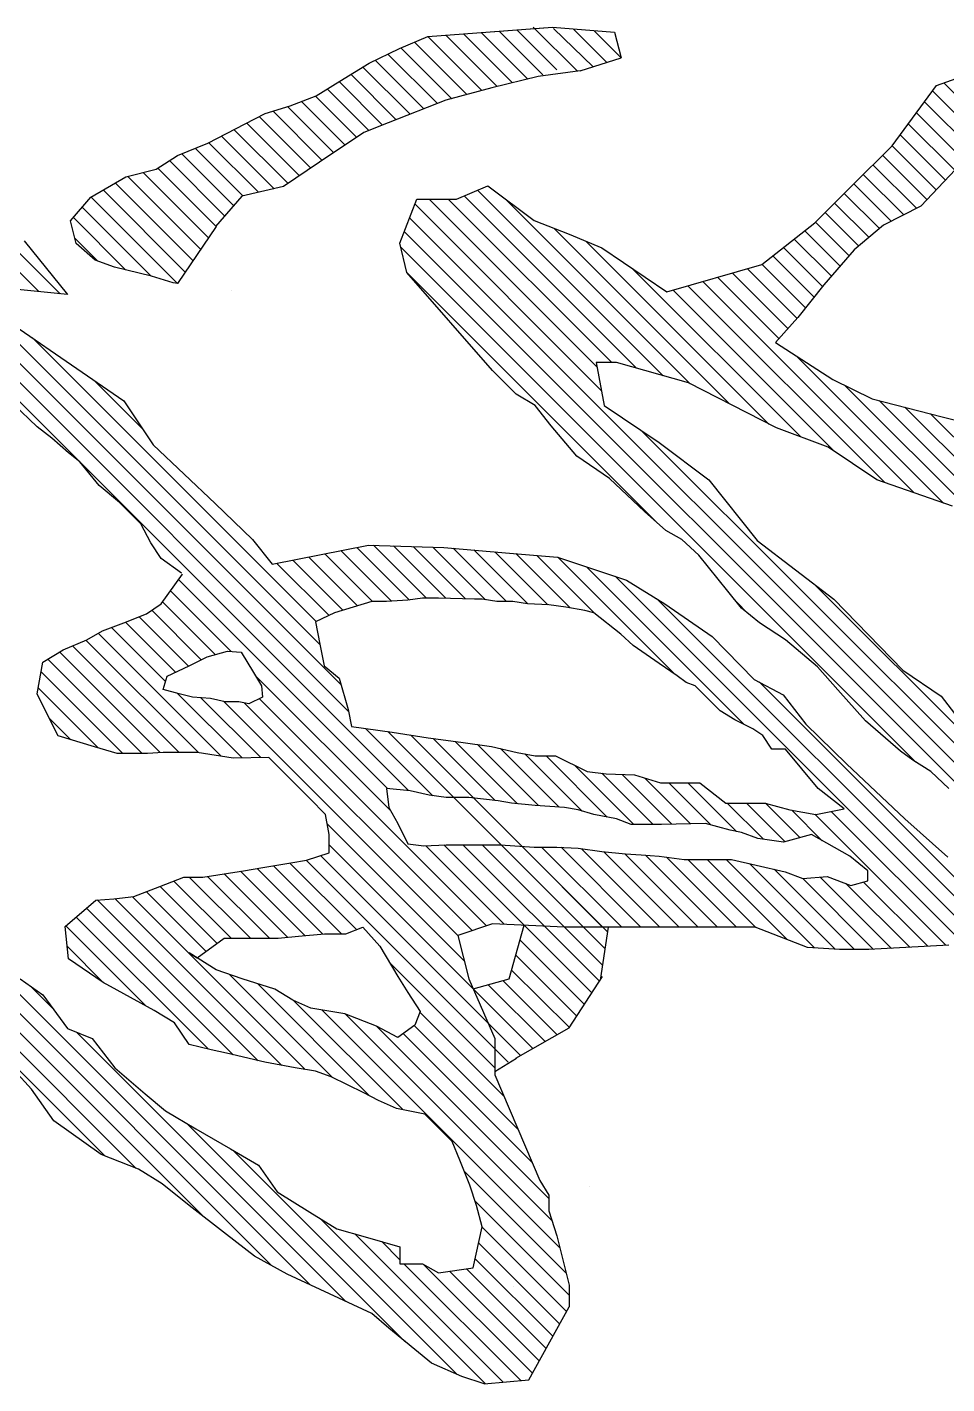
# Model space of a CAD drawing. Extents: x 14207793 to 14719554, y -1675802 to -1228715.
# Drawn here: x 14224947.6 to 14225273.6, y -1461308.4 to -1460827.4 of the extents above; entities that cross this region are included whole.
import ezdxf

# ---------------------------------------------------------------- set-up
doc = ezdxf.new("R2010")
doc.units = 0
doc.header["$LTSCALE"] = 500
doc.header["$MEASUREMENT"] = 0
doc.layers.get('0').update_dxf_attribs({"linetype": 'CONTINUOUS'})

# ---------------------------------------------------------------- blocks, each defined once
blk = doc.blocks.new('whb')
at = {"color": 6, "ltscale": 0.333333}
for p, q in [((7937622.87, -471209.62, -6886.04), (7937733.48, -471099.02, -6886.04)), ((7937600.45, -471237.18, -6886.04), (7937736.3, -471101.33, -6886.04)), ((7937550.85, -471163.58, -6886.04), (7937592.22, -471122.2, -6886.04)), ((7937498.31, -471303.39, -6886.04), (7937676.04, -471125.65, -6886.04)), ((7937549.06, -471170.5, -6886.04), (7937587.76, -471131.8, -6886.04)), ((7937555.41, -471241.15, -6886.04), (7937662.84, -471133.72, -6886.04)), ((7937547.28, -471177.41, -6886.04), (7937583.3, -471141.4, -6886.04)), ((7937462, -471160.02, -6886.04), (7937474.87, -471147.16, -6886.04)), ((7937596.58, -471194.85, -6886.04), (7937643.81, -471147.62, -6886.04)), ((7937462.71, -471162, -6886.04), (7937458.48, -471150.2, -6886.04)), ((7937464.12, -471163.03, -6886.04), (7937477.53, -471149.62, -6886.04)), ((7937502.02, -471304.81, -6886.04), (7937658.4, -471148.43, -6886.04)), ((7937543.24, -471186.59, -6886.04), (7937578.83, -471150.99, -6886.04)), ((7937551.65, -471160.48, -6886.04), (7937554.68, -471148.74, -6886.04)), ((7937594.48, -471248.28, -6886.04), (7937692.07, -471150.7, -6886.04)), ((7937626.67, -471160.79, -6886.04), (7937642.4, -471148.69, -6886.04)), ((7937467.07, -471165.21, -6886.04), (7937480.2, -471152.09, -6886.04)), ((7937470.03, -471167.4, -6886.04), (7937482.85, -471154.57, -6886.04)), ((7937482.07, -471153.83, -6886.04), (7937495.08, -471166.23, -6886.04)), ((7937657.61, -471190.28, -6886.04), (7937692.86, -471155.04, -6886.04)), ((7937472.98, -471169.58, -6886.04), (7937485.48, -471157.08, -6886.04)), ((7937575.71, -471157.72, -6886.04), (7937568.59, -471178.03, -6886.04)), ((7937651.47, -471158.67, -6886.04), (7937646.93, -471163.51, -6886.04)), ((7937659.64, -471170.47, -6886.04), (7937669.92, -471158.97, -6886.04)), ((7937693.52, -471158.67, -6886.04), (7937694.73, -471180.15, -6886.04)), ((7937478.9, -471173.94, -6886.04), (7937462.71, -471162, -6886.04)), ((7937475.93, -471171.76, -6886.04), (7937488.11, -471159.58, -6886.04)), ((7937478.89, -471173.94, -6886.04), (7937490.73, -471162.09, -6886.04)), ((7937535.3, -471199.66, -6886.04), (7937574.88, -471160.08, -6886.04)), ((7937549.23, -471169.86, -6886.04), (7937551.65, -471160.48, -6886.04)), ((7937619.71, -471171.07, -6886.04), (7937626.67, -471160.79, -6886.04)), ((7937658.38, -471194.65, -6886.04), (7937693.56, -471159.47, -6886.04)), ((7937481.45, -471176.5, -6886.04), (7937493.36, -471164.59, -6886.04)), ((7937495.08, -471166.23, -6886.04), (7937500.22, -471176.21, -6886.04)), ((7937495.08, -471166.23, -6886.04), (7937495.08, -471166.23, -6886.04)), ((7937646.93, -471163.51, -6886.04), (7937643.91, -471168.35, -6886.04)), ((7937646.93, -471163.51, -6886.04), (7937646.93, -471163.51, -6886.04)), ((7937676.58, -471181.59, -6886.04), (7937693.84, -471164.33, -6886.04)), ((7937484.02, -471179.07, -6886.04), (7937495.68, -471167.4, -6886.04)), ((7937506.26, -471305.7, -6886.04), (7937644.4, -471167.56, -6886.04)), ((7937515.36, -471224.73, -6886.04), (7937572.11, -471167.99, -6886.04)), ((7937546.81, -471179.24, -6886.04), (7937549.23, -471169.86, -6886.04)), ((7937643.91, -471168.35, -6886.04), (7937641.49, -471171.68, -6886.04)), ((7937643.91, -471168.35, -6886.04), (7937643.91, -471168.35, -6886.04)), ((7937676.98, -471186.32, -6886.04), (7937694.11, -471169.19, -6886.04)), ((7937486.59, -471181.64, -6886.04), (7937497.43, -471170.79, -6886.04)), ((7937600.65, -471189.52, -6886.04), (7937619.71, -471171.07, -6886.04)), ((7937641.49, -471171.68, -6886.04), (7937633.32, -471181.05, -6886.04)), ((7937644.82, -471186.2, -6886.04), (7937659.64, -471170.47, -6886.04)), ((7937489.63, -471184.68, -6886.04), (7937478.9, -471173.94, -6886.04)), ((7937489.15, -471184.2, -6886.04), (7937499.18, -471174.18, -6886.04)), ((7937500.22, -471176.21, -6886.04), (7937506.88, -471184.08, -6886.04)), ((7937500.22, -471176.21, -6886.04), (7937500.22, -471176.21, -6886.04)), ((7937516.51, -471228.72, -6886.04), (7937569.34, -471175.89, -6886.04)), ((7937675.24, -471193.19, -6886.04), (7937694.39, -471174.05, -6886.04)), ((7937491.72, -471186.77, -6886.04), (7937501.16, -471177.33, -6886.04)), ((7937494.29, -471189.34, -6886.04), (7937503.52, -471180.11, -6886.04)), ((7937541.66, -471189.83, -6886.04), (7937546.81, -471179.24, -6886.04)), ((7937546.81, -471179.24, -6886.04), (7937546.81, -471179.24, -6886.04)), ((7937568.59, -471178.03, -6886.04), (7937559.81, -471191.04, -6886.04)), ((7937568.59, -471178.03, -6886.04), (7937568.59, -471178.03, -6886.04)), ((7937673.55, -471180.45, -6886.04), (7937669.62, -471185.29, -6886.04)), ((7937673.55, -471180.45, -6886.04), (7937673.55, -471180.45, -6886.04)), ((7937676.28, -471180.45, -6886.04), (7937673.55, -471180.45, -6886.04)), ((7937675.66, -471197.9, -6886.04), (7937694.66, -471178.91, -6886.04)), ((7937676.28, -471180.45, -6886.04), (7937676.28, -471180.45, -6886.04)), ((7937677.49, -471184.99, -6886.04), (7937676.28, -471180.45, -6886.04)), ((7937694.73, -471180.15, -6886.04), (7937694.73, -471188.01, -6886.04)), ((7937496.85, -471191.9, -6886.04), (7937505.87, -471182.89, -6886.04)), ((7937506.88, -471184.08, -6886.04), (7937516.25, -471192.25, -6886.04)), ((7937506.88, -471184.08, -6886.04), (7937506.88, -471184.08, -6886.04)), ((7937633.32, -471181.05, -6886.04), (7937624.98, -471188.44, -6886.04)), ((7937673.14, -471205.56, -6886.04), (7937694.73, -471183.97, -6886.04)), ((7937499.62, -471194.67, -6886.04), (7937489.63, -471184.68, -6886.04)), ((7937499.42, -471194.47, -6886.04), (7937508.45, -471185.44, -6886.04)), ((7937501.71, -471197.32, -6886.04), (7937511.19, -471187.83, -6886.04)), ((7937634.23, -471197.09, -6886.04), (7937644.82, -471186.2, -6886.04)), ((7937644.82, -471186.2, -6886.04), (7937644.82, -471186.2, -6886.04)), ((7937656.92, -471186.8, -6886.04), (7937651.47, -471193.76, -6886.04)), ((7937658.43, -471194.36, -6886.04), (7937656.92, -471186.8, -6886.04)), ((7937669.62, -471185.29, -6886.04), (7937663.87, -471195.57, -6886.04)), ((7937669.62, -471185.29, -6886.04), (7937669.62, -471185.29, -6886.04)), ((7937675.07, -471191.34, -6886.04), (7937677.49, -471184.99, -6886.04)), ((7937677.49, -471184.99, -6886.04), (7937677.49, -471184.99, -6886.04)), ((7937694.73, -471188.01, -6886.04), (7937694.13, -471196.65, -6886.04)), ((7937503.97, -471200.19, -6886.04), (7937513.93, -471190.22, -6886.04)), ((7937517.65, -471232.71, -6886.04), (7937560.83, -471189.53, -6886.04)), ((7937531.68, -471205.25, -6886.04), (7937541.66, -471189.83, -6886.04)), ((7937541.66, -471189.83, -6886.04), (7937541.66, -471189.83, -6886.04)), ((7937559.81, -471191.04, -6886.04), (7937554.67, -471204.95, -6886.04)), ((7937559.81, -471191.04, -6886.04), (7937559.81, -471191.04, -6886.04)), ((7937584.92, -471210.09, -6886.04), (7937600.65, -471189.52, -6886.04)), ((7937600.65, -471189.52, -6886.04), (7937600.65, -471189.52, -6886.04)), ((7937624.98, -471188.44, -6886.04), (7937618.83, -471193.97, -6886.04)), ((7937671.63, -471212.2, -6886.04), (7937694.65, -471189.19, -6886.04)), ((7937675.07, -471191.34, -6886.04), (7937675.07, -471191.34, -6886.04)), ((7937675.67, -471197.88, -6886.04), (7937675.07, -471191.34, -6886.04)), ((7937499.62, -471194.67, -6886.04), (7937499.62, -471194.67, -6886.04)), ((7937510.81, -471208.88, -6886.04), (7937499.62, -471194.67, -6886.04)), ((7937506.23, -471203.06, -6886.04), (7937516.7, -471192.6, -6886.04)), ((7937508.49, -471205.94, -6886.04), (7937519.56, -471194.87, -6886.04)), ((7937516.25, -471192.25, -6886.04), (7937525.03, -471199.2, -6886.04)), ((7937516.25, -471192.25, -6886.04), (7937516.25, -471192.25, -6886.04)), ((7937618.83, -471193.97, -6886.04), (7937611.54, -471202.53, -6886.04)), ((7937618.83, -471193.97, -6886.04), (7937618.83, -471193.97, -6886.04)), ((7937651.47, -471193.76, -6886.04), (7937640.88, -471202.53, -6886.04)), ((7937657.22, -471201.32, -6886.04), (7937658.43, -471194.36, -6886.04)), ((7937657.3, -471200.87, -6886.04), (7937665.5, -471192.67, -6886.04)), ((7937670.53, -471218.44, -6886.04), (7937694.27, -471194.7, -6886.04)), ((7937510.75, -471208.81, -6886.04), (7937522.42, -471197.14, -6886.04)), ((7937511.76, -471243.73, -6886.04), (7937557.09, -471198.4, -6886.04)), ((7937626.36, -471203.14, -6886.04), (7937634.23, -471197.09, -6886.04)), ((7937655.43, -471207.86, -6886.04), (7937664.68, -471198.62, -6886.04)), ((7937663.87, -471195.57, -6886.04), (7937665.84, -471203.06, -6886.04)), ((7937663.87, -471195.57, -6886.04), (7937663.87, -471195.57, -6886.04)), ((7937673.82, -471202.59, -6886.04), (7937675.67, -471197.88, -6886.04)), ((7937694.13, -471196.65, -6886.04), (7937688.68, -471210.7, -6886.04)), ((7937511.93, -471212.77, -6886.04), (7937525.27, -471199.42, -6886.04)), ((7937513.07, -471216.75, -6886.04), (7937527.96, -471201.87, -6886.04)), ((7937525.03, -471199.2, -6886.04), (7937531.68, -471205.25, -6886.04)), ((7937525.03, -471199.2, -6886.04), (7937525.03, -471199.2, -6886.04)), ((7937611.54, -471202.53, -6886.04), (7937607, -471209.49, -6886.04)), ((7937640.88, -471202.53, -6886.04), (7937640.88, -471206.16, -6886.04)), ((7937655.4, -471207.98, -6886.04), (7937657.22, -471201.32, -6886.04)), ((7937655.4, -471213.03, -6886.04), (7937665.74, -471202.69, -6886.04)), ((7937670.53, -471223.57, -6886.04), (7937692.03, -471202.07, -6886.04)), ((7937672.04, -471210.4, -6886.04), (7937673.82, -471202.59, -6886.04)), ((7937514.22, -471220.74, -6886.04), (7937530.65, -471204.31, -6886.04)), ((7937531.68, -471205.25, -6886.04), (7937531.68, -471205.25, -6886.04)), ((7937554.67, -471204.95, -6886.04), (7937542.57, -471228.55, -6886.04)), ((7937554.67, -471204.95, -6886.04), (7937554.67, -471204.95, -6886.04)), ((7937622.18, -471210.92, -6886.04), (7937626.36, -471203.14, -6886.04)), ((7937626.36, -471203.14, -6886.04), (7937626.36, -471203.14, -6886.04)), ((7937640.88, -471206.16, -6886.04), (7937637.25, -471208.58, -6886.04)), ((7937665.84, -471203.06, -6886.04), (7937664.9, -471209.98, -6886.04)), ((7937504.49, -471256.13, -6886.04), (7937553.61, -471207.01, -6886.04)), ((7937510.81, -471208.88, -6886.04), (7937510.81, -471208.88, -6886.04)), ((7937518.12, -471234.34, -6886.04), (7937510.81, -471208.88, -6886.04)), ((7937607, -471209.49, -6886.04), (7937603.07, -471214.33, -6886.04)), ((7937637.25, -471208.58, -6886.04), (7937635.44, -471211.3, -6886.04)), ((7937655.4, -471213.72, -6886.04), (7937655.4, -471207.98, -6886.04)), ((7937655.4, -471218.16, -6886.04), (7937665.11, -471208.46, -6886.04)), ((7937664.9, -471209.98, -6886.04), (7937663.27, -471214.33, -6886.04)), ((7937568.59, -471223.1, -6886.04), (7937584.92, -471210.09, -6886.04)), ((7937591.94, -471255.96, -6886.04), (7937634.28, -471213.62, -6886.04)), ((7937601.56, -471215.54, -6886.04), (7937604.38, -471212.71, -6886.04)), ((7937610.63, -471222.19, -6886.04), (7937622.18, -471210.92, -6886.04)), ((7937635.44, -471211.3, -6886.04), (7937633.02, -471216.14, -6886.04)), ((7937670.53, -471217.05, -6886.04), (7937672.04, -471210.4, -6886.04)), ((7937670.53, -471228.71, -6886.04), (7937688.77, -471210.46, -6886.04)), ((7937672.04, -471210.4, -6886.04), (7937672.04, -471210.4, -6886.04)), ((7937688.68, -471210.7, -6886.04), (7937688.68, -471224.92, -6886.04)), ((7937603.07, -471214.33, -6886.04), (7937598.53, -471217.96, -6886.04)), ((7937633.02, -471216.14, -6886.04), (7937630.6, -471220.08, -6886.04)), ((7937649.96, -471228.74, -6886.04), (7937662.99, -471215.71, -6886.04)), ((7937655.4, -471218.56, -6886.04), (7937655.4, -471213.72, -6886.04)), ((7937663.27, -471214.33, -6886.04), (7937662.66, -471217.35, -6886.04)), ((7937669.88, -471234.48, -6886.04), (7937688.68, -471215.69, -6886.04)), ((7937670.53, -471224.31, -6886.04), (7937670.53, -471217.05, -6886.04)), ((7937501.06, -471264.7, -6886.04), (7937548.21, -471217.55, -6886.04)), ((7937598.53, -471217.96, -6886.04), (7937588.85, -471225.82, -6886.04)), ((7937630.6, -471220.08, -6886.04), (7937623.94, -471226.73, -6886.04)), ((7937649.96, -471225.52, -6886.04), (7937655.4, -471218.56, -6886.04)), ((7937662.66, -471217.35, -6886.04), (7937660.85, -471224.01, -6886.04)), ((7937669.39, -471240.11, -6886.04), (7937688.68, -471220.82, -6886.04)), ((7937558.6, -471236.41, -6886.04), (7937568.59, -471223.1, -6886.04)), ((7937568.59, -471223.1, -6886.04), (7937568.59, -471223.1, -6886.04)), ((7937601.86, -471234.9, -6886.04), (7937610.63, -471222.19, -6886.04)), ((7937610.63, -471222.19, -6886.04), (7937610.63, -471222.19, -6886.04)), ((7937649.96, -471233.87, -6886.04), (7937661.23, -471222.6, -6886.04)), ((7937660.85, -471224.01, -6886.04), (7937661.15, -471235.81, -6886.04)), ((7937670.53, -471229.76, -6886.04), (7937670.53, -471224.31, -6886.04)), ((7937493.14, -471277.76, -6886.04), (7937542.81, -471228.09, -6886.04)), ((7937588.85, -471225.82, -6886.04), (7937584.62, -471230.36, -6886.04)), ((7937623.94, -471226.73, -6886.04), (7937623.04, -471229.15, -6886.04)), ((7937648.69, -471240.28, -6886.04), (7937660.95, -471228.02, -6886.04)), ((7937649.96, -471230.66, -6886.04), (7937649.96, -471225.52, -6886.04)), ((7937669, -471245.63, -6886.04), (7937688.68, -471225.96, -6886.04)), ((7937688.68, -471224.92, -6886.04), (7937688.68, -471235.81, -6886.04)), ((7937542.57, -471228.55, -6886.04), (7937537.13, -471247.91, -6886.04)), ((7937542.57, -471228.55, -6886.04), (7937542.57, -471228.55, -6886.04)), ((7937584.62, -471230.36, -6886.04), (7937582.2, -471234.6, -6886.04)), ((7937621.22, -471231.57, -6886.04), (7937617.89, -471236.41, -6886.04)), ((7937623.04, -471229.15, -6886.04), (7937621.22, -471231.57, -6886.04)), ((7937649.96, -471236.11, -6886.04), (7937649.96, -471230.66, -6886.04)), ((7937668.46, -471251.31, -6886.04), (7937688.68, -471231.09, -6886.04)), ((7937669.62, -471236.41, -6886.04), (7937670.53, -471229.76, -6886.04)), ((7937490.84, -471285.19, -6886.04), (7937540.65, -471235.38, -6886.04)), ((7937506.27, -471251.84, -6886.04), (7937518.12, -471234.34, -6886.04)), ((7937582.2, -471234.6, -6886.04), (7937577.06, -471240.34, -6886.04)), ((7937589.4, -471263.63, -6886.04), (7937620.69, -471232.34, -6886.04)), ((7937595.51, -471245.18, -6886.04), (7937601.86, -471234.9, -6886.04)), ((7937647.71, -471246.39, -6886.04), (7937661.08, -471233.02, -6886.04)), ((7937512.96, -471304.13, -6886.04), (7937579.63, -471237.47, -6886.04)), ((7937548.62, -471251.23, -6886.04), (7937558.6, -471236.41, -6886.04)), ((7937617.89, -471236.41, -6886.04), (7937613.05, -471243.37, -6886.04)), ((7937647.4, -471251.84, -6886.04), (7937661.15, -471238.08, -6886.04)), ((7937647.84, -471243.07, -6886.04), (7937649.96, -471236.11, -6886.04)), ((7937661.15, -471235.81, -6886.04), (7937661.15, -471243.97, -6886.04)), ((7937667.64, -471257.27, -6886.04), (7937688.68, -471236.22, -6886.04)), ((7937669.32, -471241.25, -6886.04), (7937669.62, -471236.41, -6886.04)), ((7937688.68, -471235.81, -6886.04), (7937688.68, -471250.02, -6886.04)), ((7937492.38, -471288.79, -6886.04), (7937538.64, -471242.52, -6886.04)), ((7937512.62, -471242.46, -6886.04), (7937512.62, -471242.46, -6886.04)), ((7937577.06, -471240.34, -6886.04), (7937568.28, -471249.72, -6886.04)), ((7937667.26, -471262.77, -6886.04), (7937688.68, -471241.36, -6886.04)), ((7937669.02, -471245.49, -6886.04), (7937669.32, -471241.25, -6886.04)), ((7937589.36, -471263.75, -6886.04), (7937595.51, -471245.18, -6886.04)), ((7937613.05, -471243.37, -6886.04), (7937610.03, -471246.7, -6886.04)), ((7937645.27, -471259.1, -6886.04), (7937661.15, -471243.22, -6886.04)), ((7937647.54, -471250.63, -6886.04), (7937647.84, -471243.07, -6886.04)), ((7937661.15, -471243.97, -6886.04), (7937659.64, -471247.91, -6886.04)), ((7937668.41, -471251.84, -6886.04), (7937669.02, -471245.49, -6886.04)), ((7937447.05, -471265.1, -6886.04), (7937448.36, -471248.39, -6886.04)), ((7937448.03, -471253.85, -6886.04), (7937455.29, -471246.59, -6886.04)), ((7937448.36, -471248.39, -6886.04), (7937455.29, -471246.59, -6886.04)), ((7937448.36, -471248.39, -6886.04), (7937448.36, -471248.39, -6886.04)), ((7937458.82, -471257.66, -6886.04), (7937455.29, -471246.59, -6886.04)), ((7937493.26, -471293.03, -6886.04), (7937537.13, -471249.17, -6886.04)), ((7937537.13, -471247.91, -6886.04), (7937537.13, -471253.35, -6886.04)), ((7937537.13, -471247.91, -6886.04), (7937537.13, -471247.91, -6886.04)), ((7937568.28, -471249.72, -6886.04), (7937562.23, -471258.49, -6886.04)), ((7937610.03, -471246.7, -6886.04), (7937604.28, -471253.96, -6886.04)), ((7937659.64, -471247.91, -6886.04), (7937658.43, -471253.96, -6886.04)), ((7937659.64, -471247.91, -6886.04), (7937659.64, -471247.91, -6886.04)), ((7937667.2, -471267.97, -6886.04), (7937688.68, -471246.49, -6886.04)), ((7937688.68, -471250.02, -6886.04), (7937688.68, -471261.82, -6886.04)), ((7937702.9, -471252.14, -2966.06), (7937688.68, -471250.02, -6886.04)), ((7937447.71, -471259.31, -6886.04), (7937456.53, -471250.48, -6886.04)), ((7937493.26, -471298.16, -6886.04), (7937538.29, -471253.14, -6886.04)), ((7937494.6, -471301.96, -6886.04), (7937544.59, -471251.98, -6886.04)), ((7937502.64, -471260.61, -6886.04), (7937506.27, -471251.84, -6886.04)), ((7937537.13, -471253.35, -6886.04), (7937548.62, -471251.23, -6886.04)), ((7937588.88, -471269.28, -6886.04), (7937604.55, -471253.61, -6886.04)), ((7937636.19, -471309.25, -6886.04), (7937694.54, -471250.9, -6886.04)), ((7937637.11, -471303.19, -6886.04), (7937690.07, -471250.23, -6886.04)), ((7937642.7, -471266.8, -6886.04), (7937659.15, -471250.35, -6886.04)), ((7937646.93, -471255.77, -6886.04), (7937647.54, -471250.63, -6886.04)), ((7937666.6, -471283.97, -6886.04), (7937699.01, -471251.56, -6886.04)), ((7937666.6, -471289.11, -6886.04), (7937703.25, -471252.46, -6886.04)), ((7937666.98, -471273.32, -6886.04), (7937688.68, -471251.62, -6886.04)), ((7937667.5, -471258.19, -6886.04), (7937668.41, -471251.84, -6886.04)), ((7937715.72, -471260.56), (7937701.99, -471251.64, -6886.04)), ((7937447.39, -471264.76, -6886.04), (7937457.7, -471254.17, -6886.04)), ((7937603.68, -471256.38, -6886.04), (7937602.77, -471261.52, -6886.04)), ((7937604.28, -471253.96, -6886.04), (7937603.68, -471256.38, -6886.04)), ((7937642.18, -471272.46, -6886.04), (7937657.53, -471257.11, -6886.04)), ((7937642.7, -471264.24, -6886.04), (7937646.93, -471255.77, -6886.04)), ((7937658.43, -471253.96, -6886.04), (7937657.22, -471258.19, -6886.04)), ((7937666.61, -471278.82, -6886.04), (7937688.68, -471256.76, -6886.04)), ((7937666.63, -471294.21, -6886.04), (7937706.36, -471254.48, -6886.04)), ((7937692.19, -471273.78, -6886.04), (7937709.47, -471256.5, -6886.04)), ((7937758.25, -471255.17, -6886.04), (7937758.25, -471255.17, -6886.04)), ((7937447.06, -471270.22, -6886.04), (7937458.91, -471258.37, -6886.04)), ((7937458.82, -471257.66, -6886.04), (7937460.34, -471268.9, -6886.04)), ((7937499.01, -471269.99, -6886.04), (7937502.64, -471260.61, -6886.04)), ((7937502.64, -471260.61, -6886.04), (7937502.64, -471260.61, -6886.04)), ((7937562.23, -471258.49, -6886.04), (7937554.07, -471265.45, -6886.04)), ((7937562.23, -471258.49, -6886.04), (7937562.23, -471258.49, -6886.04)), ((7937588.4, -471274.9, -6886.04), (7937602.98, -471260.32, -6886.04)), ((7937657.22, -471258.19, -6886.04), (7937656.61, -471261.82, -6886.04)), ((7937667.2, -471263.94, -6886.04), (7937667.5, -471258.19, -6886.04)), ((7937696.21, -471274.9, -6886.04), (7937712.58, -471258.52, -6886.04)), ((7937700.22, -471276.02, -6886.04), (7937715.69, -471260.54, -6886.04)), ((7937723.92, -471274.93, -7116.81), (7937715.72, -471260.56)), ((7937762.34, -471285.77, -6886.04), (7937787.5, -471260.61, -6886.04)), ((7937771.56, -471263.94, -6886.04), (7937784.87, -471260.61, -6886.04)), ((7937784.87, -471260.61, -6886.04), (7937790.62, -471260.61, -6886.04)), ((7937810.25, -471271.38), (7937790.62, -471260.61, -6886.04)), ((7937447.78, -471274.64, -6886.04), (7937458.53, -471263.88, -6886.04)), ((7937588.25, -471276.64, -6886.04), (7937589.36, -471263.75, -6886.04)), ((7937589.36, -471263.75, -6886.04), (7937589.36, -471263.75, -6886.04)), ((7937602.77, -471261.52, -6886.04), (7937602.16, -471266.06, -6886.04)), ((7937640.76, -471279.01, -6886.04), (7937656.5, -471263.27, -6886.04)), ((7937642.7, -471269.69, -6886.04), (7937642.7, -471264.24, -6886.04)), ((7937656.61, -471261.82, -6886.04), (7937656.31, -471265.75, -6886.04)), ((7937667.2, -471269.99, -6886.04), (7937667.2, -471263.94, -6886.04)), ((7937688.68, -471261.82, -6886.04), (7937687.77, -471281.18, -6886.04)), ((7937703.02, -471278.35, -6886.04), (7937717.57, -471263.8, -6886.04)), ((7937710.96, -471326.88, -6886.04), (7937774.68, -471263.16, -6886.04)), ((7937754.22, -471288.76, -6886.04), (7937781.53, -471261.45, -6886.04)), ((7937764.91, -471266.06, -6886.04), (7937771.56, -471263.94, -6886.04)), ((7937769.36, -471283.89, -6886.04), (7937791.92, -471261.32, -6886.04)), ((7937771.56, -471263.94, -6886.04), (7937771.56, -471263.94, -6886.04)), ((7937773.51, -471284.87, -6886.04), (7937795.23, -471263.14, -6886.04)), ((7937449.59, -471298.49, -6886.04), (7937447.05, -471265.1, -6886.04)), ((7937449.59, -471298.49, -6886.04), (7937447.23, -471267.42, -6886.04)), ((7937448.14, -471279.41, -6886.04), (7937459.9, -471267.65, -6886.04)), ((7937554.07, -471265.45, -6886.04), (7937548.62, -471269.69, -6886.04)), ((7937587.92, -471280.52, -6886.04), (7937602.15, -471266.28, -6886.04)), ((7937602.16, -471266.06, -6886.04), (7937601.86, -471271.8, -6886.04)), ((7937656.31, -471265.75, -6886.04), (7937656.01, -471269.69, -6886.04)), ((7937704.15, -471282.36, -6886.04), (7937719.43, -471267.07, -6886.04)), ((7937712.02, -471320.69, -6886.04), (7937767.47, -471265.24, -6886.04)), ((7937715.37, -471312.21, -6886.04), (7937761.52, -471266.06, -6886.04)), ((7937756.74, -471268.48, -6886.04), (7937760.67, -471266.06, -6886.04)), ((7937760.67, -471266.06, -6886.04), (7937764.91, -471266.06, -6886.04)), ((7937764.91, -471266.06, -6886.04), (7937764.91, -471266.06, -6886.04)), ((7937777.72, -471285.79, -6886.04), (7937798.55, -471264.96, -6886.04)), ((7937780.46, -471288.18, -6886.04), (7937801.86, -471266.78, -6886.04)), ((7937448.5, -471284.18, -6886.04), (7937461.02, -471271.66, -6886.04)), ((7937460.34, -471268.9, -6886.04), (7937463.37, -471281.3, -6886.04)), ((7937489.63, -471282.39, -6886.04), (7937499.01, -471269.99, -6886.04)), ((7937548.62, -471269.69, -6886.04), (7937545.6, -471274.83, -6886.04)), ((7937587.43, -471286.14, -6886.04), (7937601.87, -471271.7, -6886.04)), ((7937601.86, -471271.8, -6886.04), (7937601.26, -471275.74, -6886.04)), ((7937639.68, -471285.22, -6886.04), (7937656.08, -471268.83, -6886.04)), ((7937641.79, -471274.53, -6886.04), (7937642.7, -471269.69, -6886.04)), ((7937656.01, -471269.69, -6886.04), (7937655.4, -471276.04, -6886.04)), ((7937666.6, -471279.06, -6886.04), (7937667.2, -471269.99, -6886.04)), ((7937666.6, -471325.04, -6886.04), (7937721.3, -471270.34, -6886.04)), ((7937717.28, -471305.16, -6886.04), (7937751.91, -471270.53, -6886.04)), ((7937728.31, -471280.58, -6886.04), (7937756.74, -471268.48, -6886.04)), ((7937752.81, -471268.48, -6886.04), (7937752.81, -471268.48, -6886.04)), ((7937752.81, -471268.48, -6886.04), (7937752.81, -471268.48, -6886.04)), ((7937779.33, -471299.58, -6886.04), (7937808.49, -471270.42, -6886.04)), ((7937781.11, -471292.67, -6886.04), (7937805.18, -471268.6, -6886.04)), ((7937811.33, -471283.4, -7116.81), (7937810.25, -471271.38)), ((7937545.6, -471274.83, -6886.04), (7937539.24, -471281.18, -6886.04)), ((7937545.6, -471274.83, -6886.04), (7937545.6, -471274.83, -6886.04)), ((7937638.86, -471291.18, -6886.04), (7937655.55, -471274.48, -6886.04)), ((7937640.2, -471281.47, -6886.04), (7937641.79, -471274.53, -6886.04)), ((7937669.46, -471327.31, -6886.04), (7937723.17, -471273.61, -6886.04)), ((7937702.55, -471276.66), (7937688.17, -471272.67, -6886.04)), ((7937715.11, -471302.2, -6886.04), (7937742.97, -471274.33, -6886.04)), ((7937727.46, -471280.58, -3512.61), (7937723.9, -471274.75, -2463.6)), ((7937779.13, -471304.92, -6886.04), (7937810.45, -471273.59, -6886.04)), ((7937785.13, -471275.5, -6886.04), (7937785.13, -471275.5, -6886.04)), ((7937789.97, -471273.38, -6886.04), (7937789.97, -471273.38, -6886.04)), ((7937789.97, -471273.38, -6886.04), (7937789.97, -471273.38, -6886.04)), ((7937448.86, -471288.95, -6886.04), (7937462.03, -471275.79, -6886.04)), ((7937586.74, -471294.19, -6886.04), (7937588.25, -471276.64, -6886.04)), ((7937586.95, -471291.75, -6886.04), (7937601.26, -471277.44, -6886.04)), ((7937601.26, -471275.74, -6886.04), (7937601.26, -471279.97, -6886.04)), ((7937655.4, -471276.04, -6886.04), (7937654.8, -471279.67, -6886.04)), ((7937666.6, -471286.93, -6886.04), (7937666.6, -471279.06, -6886.04)), ((7937666.87, -471299.1, -6886.04), (7937687.92, -471278.05, -6886.04)), ((7937670.72, -471331.18, -6886.04), (7937724.98, -471276.93, -6886.04)), ((7937705.27, -471286.37, -6886.04), (7937702.55, -471276.66)), ((7937711.51, -471300.66, -6886.04), (7937734.04, -471278.14, -6886.04)), ((7937771.09, -471318.09, -6886.04), (7937810.87, -471278.3, -6886.04)), ((7937449.23, -471293.72, -6886.04), (7937463.03, -471279.92, -6886.04)), ((7937463.37, -471281.3, -6886.04), (7937466.7, -471293.7, -6886.04)), ((7937489.63, -471282.39, -6886.04), (7937489.63, -471282.39, -6886.04)), ((7937489.63, -471282.39, -6886.04), (7937489.63, -471282.39, -6886.04)), ((7937493.26, -471290.86, -6886.04), (7937489.63, -471282.39, -6886.04)), ((7937539.24, -471281.18, -6886.04), (7937512.96, -471304.13, -6886.04)), ((7937601.26, -471279.97, -6886.04), (7937600.65, -471283.9, -6886.04)), ((7937627.38, -471343.72, -6886.04), (7937688.32, -471282.79, -6886.04)), ((7937638.04, -471297.13, -6886.04), (7937654.71, -471280.46, -6886.04)), ((7937639.07, -471289.65, -6886.04), (7937640.2, -471281.47, -6886.04)), ((7937654.8, -471279.67, -6886.04), (7937653.89, -471287.53, -6886.04)), ((7937654.8, -471279.67, -6886.04), (7937654.8, -471279.67, -6886.04)), ((7937687.77, -471281.18, -6886.04), (7937687.77, -471281.18, -6886.04)), ((7937687.77, -471281.18, -6886.04), (7937690.92, -471290.45, -6886.04)), ((7937698.21, -471308.83, -6886.04), (7937726.46, -471280.58, -6886.04)), ((7937702.59, -471287.53, -6886.04), (7937718.63, -471280.58, -6886.04)), ((7937718.63, -471280.58, -6886.04), (7937728.31, -471280.58, -6886.04)), ((7937728.31, -471280.58, -6886.04), (7937728.31, -471280.58, -6886.04)), ((7937728.31, -471280.58, -6886.04), (7937728.31, -471280.58, -6886.04)), ((7937449.59, -471298.49, -6886.04), (7937464.09, -471283.99, -6886.04)), ((7937586.65, -471297.19, -6886.04), (7937600.78, -471283.05, -6886.04)), ((7937600.65, -471286.02, -6886.04), (7937600.35, -471295.7, -6886.04)), ((7937600.65, -471283.9, -6886.04), (7937600.65, -471286.02, -6886.04)), ((7937763.4, -471285.42, -6886.04), (7937757.95, -471287.23, -6886.04)), ((7937769.14, -471283.9, -6886.04), (7937763.4, -471285.42, -6886.04)), ((7937766.99, -471327.32, -6886.04), (7937811.3, -471283.01, -6886.04)), ((7937769.14, -471283.9, -6886.04), (7937769.14, -471283.9, -6886.04)), ((7937780.19, -471286.34), (7937769.14, -471283.9, -6886.04)), ((7937781.55, -471295.7, -6886.04), (7937780.19, -471286.34)), ((7937811.33, -471283.4, -6886.04), (7937809.38, -471289.35, -6886.04)), ((7937451.11, -471302.11, -6886.04), (7937465.18, -471288.04, -6886.04)), ((7937586.49, -471302.48, -6886.04), (7937600.58, -471288.39, -6886.04)), ((7937628.52, -471347.72, -6886.04), (7937689.62, -471286.62, -6886.04)), ((7937637.86, -471298.42, -6886.04), (7937639.07, -471289.65, -6886.04)), ((7937653.89, -471287.53, -6886.04), (7937653.89, -471293.58, -6886.04)), ((7937653.89, -471287.53, -6886.04), (7937653.89, -471287.53, -6886.04)), ((7937660.98, -471325.53, -6886.04), (7937697.77, -471288.74, -6886.04)), ((7937666.6, -471293.58, -6886.04), (7937666.6, -471286.93, -6886.04)), ((7937690.92, -471290.45, -6886.04), (7937702.59, -471287.53, -6886.04)), ((7937702.59, -471287.53, -6886.04), (7937702.59, -471287.53, -6886.04)), ((7937751.3, -471289.95, -6886.04), (7937746.24, -471292.02, -6886.04)), ((7937757.95, -471287.23, -6886.04), (7937751.3, -471289.95, -6886.04)), ((7937757.95, -471287.23, -6886.04), (7937757.95, -471287.23, -6886.04)), ((7937809.38, -471289.35, -6886.04), (7937805.75, -471297.52, -6886.04)), ((7937452.62, -471305.73, -6886.04), (7937466.26, -471292.09, -6886.04)), ((7937466.7, -471293.7, -6886.04), (7937472.75, -471309.13, -6886.04)), ((7937493.26, -471301.45, -6886.04), (7937493.26, -471290.86, -6886.04)), ((7937586.33, -471307.77, -6886.04), (7937600.41, -471293.69, -6886.04)), ((7937628.08, -471353.29, -6886.04), (7937690.92, -471290.45, -6886.04)), ((7937653.89, -471293.58, -6886.04), (7937653.29, -471298.12, -6886.04)), ((7937653.89, -471293.58, -6886.04), (7937653.89, -471293.58, -6886.04)), ((7937666.9, -471299.63, -6886.04), (7937666.6, -471293.58, -6886.04)), ((7937685.65, -471291.77, -6886.04), (7937685.65, -471291.77, -6886.04)), ((7937746.24, -471292.02, -6886.04), (7937741.92, -471296.31, -6886.04)), ((7937746.24, -471292.02, -6886.04), (7937746.24, -471292.02, -6886.04)), ((7937748.56, -471350.88, -6886.04), (7937808.8, -471290.64, -6886.04)), ((7937454.28, -471309.21, -6886.04), (7937467.57, -471295.92, -6886.04)), ((7937586.13, -471314.46, -6886.04), (7937586.74, -471294.19, -6886.04)), ((7937600.35, -471295.7, -6886.04), (7937600.35, -471299.94, -6886.04)), ((7937635.36, -471315.21, -6886.04), (7937653.42, -471297.15, -6886.04)), ((7937741.92, -471296.31, -6886.04), (7937738.88, -471299.31, -6886.04)), ((7937741.92, -471296.31, -6886.04), (7937741.92, -471296.31, -6886.04)), ((7937779.13, -471299.94, -6886.04), (7937781.55, -471295.7, -6886.04)), ((7937781.55, -471295.7, -6886.04), (7937781.55, -471295.7, -6886.04)), ((7937452.78, -471306.1, -6886.04), (7937449.59, -471298.49, -6886.04)), ((7937455.94, -471312.67, -6886.04), (7937469.01, -471299.61, -6886.04)), ((7937586.17, -471313.06, -6886.04), (7937600.35, -471298.89, -6886.04)), ((7937600.35, -471299.94, -6886.04), (7937600.95, -471303.87, -6886.04)), ((7937636.35, -471308.1, -6886.04), (7937637.86, -471298.42, -6886.04)), ((7937653.29, -471298.12, -6886.04), (7937652.08, -471303.26, -6886.04)), ((7937653.29, -471298.12, -6886.04), (7937653.29, -471298.12, -6886.04)), ((7937666.29, -471303.87, -6886.04), (7937666.9, -471299.63, -6886.04)), ((7937706.22, -471303.87, -6886.04), (7937711.33, -471300.58, -6886.04)), ((7937711.33, -471300.58, -6886.04), (7937715, -471302.05, -6886.04)), ((7937738.88, -471299.31, -6886.04), (7937737.38, -471306.89, -6886.04)), ((7937779.13, -471306.01, -6886.04), (7937779.13, -471299.94, -6886.04)), ((7937794.8, -471297.88, -6886.04), (7937794.8, -471297.88, -6886.04)), ((7937805.75, -471297.52, -6886.04), (7937796.37, -471309.01, -6886.04)), ((7937457.77, -471315.98, -6886.04), (7937470.46, -471303.29, -6886.04)), ((7937505.06, -471305.99, -6886.04), (7937493.26, -471301.45, -6886.04)), ((7937502.02, -471304.81, -6886.04), (7937505.06, -471301.77, -6886.04)), ((7937512.96, -471304.13, -6886.04), (7937505.06, -471305.99, -6886.04)), ((7937564.07, -471391.63, -6886.04), (7937652.04, -471303.67, -6886.04)), ((7937586.76, -471317.61, -6886.04), (7937600.89, -471303.47, -6886.04)), ((7937600.95, -471303.87, -6886.04), (7937601.26, -471309.62, -6886.04)), ((7937652.08, -471303.26, -6886.04), (7937651.47, -471309.62, -6886.04)), ((7937652.08, -471303.26, -6886.04), (7937652.08, -471303.26, -6886.04)), ((7937660.85, -471306.59, -6886.04), (7937666.29, -471303.87, -6886.04)), ((7937666.29, -471303.87, -6886.04), (7937666.29, -471303.87, -6886.04)), ((7937701.99, -471306.59, -6886.04), (7937706.22, -471303.87, -6886.04)), ((7937715, -471302.05, -6886.04), (7937718.32, -471306.59, -6886.04)), ((7937715, -471302.05, -6886.04), (7937715, -471302.05, -6886.04)), ((7937715, -471302.05, -6886.04), (7937715, -471302.05, -6886.04)), ((7937741.42, -471363.16, -6886.04), (7937799.92, -471304.66, -6886.04)), ((7937456.71, -471314.27, -6886.04), (7937452.78, -471306.1, -6886.04)), ((7937459.72, -471319.16, -6886.04), (7937471.9, -471306.98, -6886.04)), ((7937587.61, -471321.89, -6886.04), (7937601.19, -471308.31, -6886.04)), ((7937634.83, -471318.99, -6886.04), (7937636.35, -471308.1, -6886.04)), ((7937656.61, -471309.01, -6886.04), (7937660.85, -471306.59, -6886.04)), ((7937660.85, -471306.59, -6886.04), (7937660.85, -471306.59, -6886.04)), ((7937693.82, -471311.43, -6886.04), (7937701.99, -471306.59, -6886.04)), ((7937708.41, -471334.56, -6886.04), (7937737.7, -471305.27, -6886.04)), ((7937718.32, -471306.59, -6886.04), (7937715.3, -471312.34, -6886.04)), ((7937737.38, -471306.89, -6886.04), (7937735.26, -471311.73, -6886.04)), ((7937771.87, -471315.36, -6886.04), (7937774.54, -471306.01, -6886.04)), ((7937773.14, -471310.9, -6886.04), (7937778.03, -471306.01, -6886.04)), ((7937774.54, -471306.01, -6886.04), (7937779.13, -471306.01, -6886.04)), ((7937461.68, -471322.34, -6886.04), (7937473.35, -471310.67, -6886.04)), ((7937472.75, -471309.13, -6886.04), (7937475.33, -471315.72, -6886.04)), ((7937595.39, -471365.44, -6886.04), (7937651.5, -471309.34, -6886.04)), ((7937601.26, -471309.62, -6886.04), (7937601.26, -471313.55, -6886.04)), ((7937621.15, -471344.82, -6886.04), (7937657.42, -471308.55, -6886.04)), ((7937651.47, -471309.62, -6886.04), (7937656.61, -471309.01, -6886.04)), ((7937651.47, -471309.62, -6886.04), (7937651.47, -471309.62, -6886.04)), ((7937656.61, -471309.01, -6886.04), (7937656.61, -471309.01, -6886.04)), ((7937688.68, -471315.97, -6886.04), (7937693.82, -471311.43, -6886.04)), ((7937693.82, -471311.43, -6886.04), (7937693.82, -471311.43, -6886.04)), ((7937735.26, -471311.73, -6886.04), (7937733.15, -471315.67, -6886.04)), ((7937796.37, -471309.01, -6886.04), (7937792.44, -471313.55, -6886.04)), ((7937461.55, -471322.14, -6886.04), (7937456.71, -471314.27, -6886.04)), ((7937463.64, -471325.51, -6886.04), (7937474.8, -471314.36, -6886.04)), ((7937591.27, -471340.26, -6886.04), (7937586.13, -471314.46, -6886.04)), ((7937588.47, -471326.17, -6886.04), (7937601.26, -471313.38, -6886.04)), ((7937601.26, -471313.55, -6886.04), (7937604.28, -471323.53, -6886.04)), ((7937703.86, -471344.24, -6886.04), (7937733.97, -471314.14, -6886.04)), ((7937715.3, -471312.34, -6886.04), (7937711.97, -471320.81, -6886.04)), ((7937769.69, -471322.96, -6886.04), (7937771.87, -471315.36, -6886.04)), ((7937792.44, -471313.55, -6886.04), (7937781.85, -471336.24, -6886.04)), ((7937465.57, -471328.71, -6886.04), (7937476.63, -471317.65, -6886.04)), ((7937475.33, -471315.72, -6886.04), (7937483.33, -471327.58, -6886.04)), ((7937589.32, -471330.45, -6886.04), (7937602.41, -471317.36, -6886.04)), ((7937630.3, -471319.9, -6886.04), (7937634.83, -471318.99, -6886.04)), ((7937634.83, -471318.99, -6886.04), (7937634.83, -471318.99, -6886.04)), ((7937671.48, -471335.56, -6886.04), (7937689.36, -471317.68, -6886.04)), ((7937690.49, -471320.51, -6886.04), (7937688.68, -471315.97, -6886.04)), ((7937733.15, -471315.67, -6886.04), (7937728.91, -471324.44, -6886.04)), ((7937733.15, -471315.67, -6886.04), (7937733.15, -471315.67, -6886.04)), ((7937465.49, -471328.49, -6886.04), (7937461.55, -471322.14, -6886.04)), ((7937467.02, -471332.4, -6886.04), (7937478.7, -471320.72, -6886.04)), ((7937524.77, -471425.8, -6886.04), (7937630.76, -471319.81, -6886.04)), ((7937526.24, -471419.2, -6886.04), (7937623.63, -471321.8, -6886.04)), ((7937590.17, -471334.73, -6886.04), (7937603.61, -471321.3, -6886.04)), ((7937618.51, -471326.31, -6886.04), (7937621.83, -471322.32, -6886.04)), ((7937621.83, -471322.32, -6886.04), (7937630.3, -471319.9, -6886.04)), ((7937621.83, -471322.32, -6886.04), (7937621.83, -471322.32, -6886.04)), ((7937630.3, -471319.9, -6886.04), (7937630.3, -471319.9, -6886.04)), ((7937672.23, -471339.94, -6886.04), (7937690.49, -471321.68, -6886.04)), ((7937690.49, -471326.25, -6886.04), (7937690.49, -471320.51, -6886.04)), ((7937711.97, -471320.81, -6886.04), (7937710.46, -471329.88, -6886.04)), ((7937716.88, -471392.83, -6886.04), (7937789.18, -471320.54, -6886.04)), ((7937468.42, -471336.13, -6886.04), (7937480.77, -471323.78, -6886.04)), ((7937591.03, -471339.01, -6886.04), (7937604.99, -471325.04, -6886.04)), ((7937604.28, -471323.53, -6886.04), (7937606.7, -471328.67, -6886.04)), ((7937604.28, -471323.53, -6886.04), (7937604.28, -471323.53, -6886.04)), ((7937612.75, -471327.46, -6886.04), (7937618.51, -471326.31, -6886.04)), ((7937658.43, -471325.95, -6886.04), (7937654.19, -471330.19, -6886.04)), ((7937663.87, -471325.04, -6886.04), (7937658.43, -471325.95, -6886.04)), ((7937658.43, -471325.95, -6886.04), (7937658.43, -471325.95, -6886.04)), ((7937663.87, -471325.04, -6886.04), (7937663.87, -471325.04, -6886.04)), ((7937668.71, -471325.04, -6886.04), (7937663.87, -471325.04, -6886.04)), ((7937668.71, -471325.04, -6886.04), (7937668.71, -471325.04, -6886.04)), ((7937668.71, -471325.04, -6886.04), (7937668.71, -471325.04, -6886.04)), ((7937670.7, -471331.06, -6886.04), (7937668.71, -471325.04, -6886.04)), ((7937691.1, -471333.21, -6886.04), (7937690.49, -471326.25, -6886.04)), ((7937701.36, -471351.88, -6886.04), (7937729.01, -471324.23, -6886.04)), ((7937728.91, -471324.44, -6886.04), (7937727.4, -471328.67, -6886.04)), ((7937765.21, -471330.19, -6886.04), (7937769.69, -471322.96, -6886.04)), ((7937468.21, -471335.45, -6886.04), (7937465.49, -471328.49, -6886.04)), ((7937469.63, -471340.06, -6886.04), (7937482.84, -471326.85, -6886.04)), ((7937471.09, -471343.74, -6886.04), (7937484.91, -471329.91, -6886.04)), ((7937483.33, -471327.58, -6886.04), (7937489.85, -471337.24, -6886.04)), ((7937527.26, -471413.05, -6886.04), (7937612.86, -471327.44, -6886.04)), ((7937530.51, -471404.66, -6886.04), (7937606.64, -471328.53, -6886.04)), ((7937606.7, -471328.67, -6886.04), (7937612.75, -471327.46, -6886.04)), ((7937606.7, -471328.67, -6886.04), (7937606.7, -471328.67, -6886.04)), ((7937606.7, -471328.67, -6886.04), (7937606.7, -471328.67, -6886.04)), ((7937654.19, -471330.19, -6886.04), (7937649.35, -471335.03, -6886.04)), ((7937654.19, -471330.19, -6886.04), (7937654.19, -471330.19, -6886.04)), ((7937654.19, -471330.19, -6886.04), (7937654.19, -471330.19, -6886.04)), ((7937663.62, -471451.23, -6886.04), (7937784.68, -471330.16, -6886.04)), ((7937672.97, -471344.34, -6886.04), (7937690.54, -471326.77, -6886.04)), ((7937710.46, -471329.88, -6886.04), (7937708.34, -471334.72, -6886.04)), ((7937727.4, -471328.67, -6886.04), (7937726.49, -471334.12, -6886.04)), ((7937759.77, -471338.96, -6886.04), (7937765.21, -471330.19, -6886.04)), ((7937472.83, -471347.12, -6886.04), (7937486.98, -471332.98, -6886.04)), ((7937670.7, -471331.06, -6886.04), (7937670.7, -471331.06, -6886.04)), ((7937671.44, -471335.33, -6886.04), (7937670.7, -471331.06, -6886.04)), ((7937673.67, -471348.77, -6886.04), (7937690.95, -471331.49, -6886.04)), ((7937680.56, -471377.82, -6886.04), (7937726.94, -471331.44, -6886.04)), ((7937691.7, -471338.66, -6886.04), (7937691.1, -471333.21, -6886.04)), ((7937470.26, -471342.14, -6886.04), (7937468.21, -471335.45, -6886.04)), ((7937474.58, -471350.51, -6886.04), (7937489.04, -471336.04, -6886.04)), ((7937489.85, -471337.24, -6886.04), (7937492.41, -471348.45, -6886.04)), ((7937649.35, -471335.03, -6886.04), (7937643.15, -471341.23, -6886.04)), ((7937649.35, -471335.03, -6886.04), (7937649.35, -471335.03, -6886.04)), ((7937672.72, -471342.83, -6886.04), (7937671.44, -471335.33, -6886.04)), ((7937674.38, -471353.2, -6886.04), (7937691.43, -471336.15, -6886.04)), ((7937708.34, -471334.72, -6886.04), (7937705.32, -471339.56, -6886.04)), ((7937726.49, -471334.12, -6886.04), (7937724.98, -471342.29, -6886.04)), ((7937726.49, -471334.12, -6886.04), (7937726.49, -471334.12, -6886.04)), ((7937781.85, -471336.24, -6886.04), (7937777.01, -471345.01, -6886.04)), ((7937476.32, -471353.9, -6886.04), (7937490.43, -471339.79, -6886.04)), ((7937584.62, -471345.61, -6886.04), (7937591.27, -471340.26, -6886.04)), ((7937673.23, -471446.75, -6886.04), (7937779.52, -471340.46, -6886.04)), ((7937675.08, -471357.62, -6886.04), (7937691.7, -471341, -6886.04)), ((7937681.03, -471382.48, -6886.04), (7937725.83, -471337.68, -6886.04)), ((7937691.7, -471342.59, -6886.04), (7937691.7, -471338.66, -6886.04)), ((7937705.32, -471339.56, -6886.04), (7937702.59, -471348.34, -6886.04)), ((7937752.59, -471343.95, -6886.04), (7937759.77, -471338.96, -6886.04)), ((7937473.05, -471347.55, -6886.04), (7937470.26, -471342.14, -6886.04)), ((7937478.07, -471357.29, -6886.04), (7937491.39, -471343.97, -6886.04)), ((7937620.31, -471345.31, -6886.04), (7937623.94, -471343.19, -6886.04)), ((7937623.94, -471343.19, -6886.04), (7937626.97, -471342.89, -6886.04)), ((7937623.94, -471343.19, -6886.04), (7937623.94, -471343.19, -6886.04)), ((7937626.97, -471342.89, -6886.04), (7937628.78, -471346.52, -6886.04)), ((7937626.97, -471342.89, -6886.04), (7937626.97, -471342.89, -6886.04)), ((7937626.97, -471342.89, -6886.04), (7937626.97, -471342.89, -6886.04)), ((7937627.11, -471359.4, -6886.04), (7937643.19, -471343.32, -6886.04)), ((7937643.15, -471341.23, -6886.04), (7937643.3, -471350.76, -6886.04)), ((7937643.15, -471341.23, -6886.04), (7937643.15, -471341.23, -6886.04)), ((7937672.72, -471342.83, -6886.04), (7937672.72, -471342.83, -6886.04)), ((7937673.55, -471348.03, -6886.04), (7937672.72, -471342.83, -6886.04)), ((7937681.39, -471387.25, -6886.04), (7937724.56, -471344.09, -6886.04)), ((7937691.7, -471347.43, -6886.04), (7937691.7, -471342.59, -6886.04)), ((7937724.98, -471342.29, -6886.04), (7937722.56, -471352.57, -6886.04)), ((7937724.98, -471342.29, -6886.04), (7937724.98, -471342.29, -6886.04)), ((7937748.23, -471351.46, -6886.04), (7937752.59, -471343.95, -6886.04)), ((7937478.19, -471357.53, -6886.04), (7937473.05, -471347.55, -6886.04)), ((7937479.57, -471360.92, -6886.04), (7937492.34, -471348.15, -6886.04)), ((7937574.94, -471355.6, -6886.04), (7937584.62, -471345.61, -6886.04)), ((7937614.87, -471348.64, -6886.04), (7937620.31, -471345.31, -6886.04)), ((7937620.31, -471345.31, -6886.04), (7937620.31, -471345.31, -6886.04)), ((7937625.94, -471365.7, -6886.04), (7937643.27, -471348.37, -6886.04)), ((7937628.78, -471346.52, -6886.04), (7937628.18, -471349.24, -6886.04)), ((7937675.29, -471358.92, -6886.04), (7937673.55, -471348.03, -6886.04)), ((7937675.29, -471362.55, -6886.04), (7937691.7, -471346.14, -6886.04)), ((7937691.7, -471353.18, -6886.04), (7937691.7, -471347.43, -6886.04)), ((7937702.59, -471348.34, -6886.04), (7937700.17, -471355.29, -6886.04)), ((7937777.01, -471345.01, -6886.04), (7937771.26, -471352.57, -6886.04)), ((7937777.01, -471345.01, -6886.04), (7937777.01, -471345.01, -6886.04)), ((7937481.06, -471364.56, -6886.04), (7937494.96, -471350.66, -6886.04)), ((7937492.41, -471348.45, -6886.04), (7937500.58, -471355.53, -6886.04)), ((7937492.41, -471348.45, -6886.04), (7937492.41, -471348.45, -6886.04)), ((7937517.87, -471351.32, -6886.04), (7937517.87, -471351.32, -6886.04)), ((7937598.37, -471367.6, -6886.04), (7937614.65, -471351.33, -6886.04)), ((7937614.57, -471352.27, -6886.04), (7937614.87, -471348.64, -6886.04)), ((7937628.18, -471349.24, -6886.04), (7937628.18, -471352.87, -6886.04)), ((7937643.3, -471350.76, -6886.04), (7937641.79, -471360.44, -6886.04)), ((7937676.32, -471366.66, -6886.04), (7937691.7, -471351.27, -6886.04)), ((7937683.61, -471390.17, -6886.04), (7937722.98, -471350.8, -6886.04)), ((7937742.83, -471360.74, -6886.04), (7937748.23, -471351.46, -6886.04)), ((7937482.89, -471367.87, -6886.04), (7937497.71, -471353.05, -6886.04)), ((7937484.88, -471371.01, -6886.04), (7937500.36, -471355.53, -6886.04)), ((7937500.54, -471355.35, -6886.04), (7937515.87, -471365.69, -6886.04)), ((7937559.21, -471372.23, -6886.04), (7937574.94, -471355.6, -6886.04)), ((7937574.94, -471355.6, -6886.04), (7937574.94, -471355.6, -6886.04)), ((7937601.36, -471369.75, -6886.04), (7937615.5, -471355.61, -6886.04)), ((7937609.78, -471386.99, -6886.04), (7937642.8, -471353.97, -6886.04)), ((7937614.57, -471352.27, -6886.04), (7937614.57, -471352.27, -6886.04)), ((7937616.08, -471357.71, -6886.04), (7937614.57, -471352.27, -6886.04)), ((7937628.18, -471352.87, -6886.04), (7937627.27, -471356.81, -6886.04)), ((7937677.76, -471370.35, -6886.04), (7937693.06, -471355.05, -6886.04)), ((7937691.7, -471353.18, -6886.04), (7937691.7, -471353.18, -6886.04)), ((7937696.95, -471360.46, -6886.04), (7937691.7, -471353.18, -6886.04)), ((7937700.17, -471355.29, -6886.04), (7937695.64, -471362.55, -6886.04)), ((7937722.56, -471352.57, -6886.04), (7937721.6, -471356.63, -6886.04)), ((7937771.26, -471352.57, -6886.04), (7937763.4, -471362.55, -6886.04)), ((7937481.52, -471365.7, -6886.04), (7937478.19, -471357.53, -6886.04)), ((7937486.06, -471374.96, -6886.04), (7937503.6, -471357.42, -6886.04)), ((7937603.61, -471372.63, -6886.04), (7937616.89, -471359.34, -6886.04)), ((7937616.08, -471357.71, -6886.04), (7937616.08, -471357.71, -6886.04)), ((7937618.5, -471362.55, -6886.04), (7937616.08, -471357.71, -6886.04)), ((7937627.27, -471356.81, -6886.04), (7937626.97, -471361.65, -6886.04)), ((7937675.29, -471358.92, -6886.04), (7937675.29, -471358.92, -6886.04)), ((7937675.29, -471364.03, -6886.04), (7937675.29, -471358.92, -6886.04)), ((7937679.21, -471374.04, -6886.04), (7937695.2, -471358.04, -6886.04)), ((7937681.7, -471443.41, -6886.04), (7937766.51, -471358.61, -6886.04)), ((7937685.99, -471392.92, -6886.04), (7937721.4, -471357.51, -6886.04)), ((7937721.6, -471356.63, -6886.04), (7937720.21, -471362.53, -6886.04)), ((7937721.6, -471356.63, -6886.04), (7937721.6, -471356.63, -6886.04)), ((7937487.12, -471379.04, -6886.04), (7937506.67, -471359.49, -6886.04)), ((7937488.89, -471382.4, -6886.04), (7937509.74, -471361.55, -6886.04)), ((7937605.37, -471376, -6886.04), (7937618.6, -471362.77, -6886.04)), ((7937611.63, -471390.28, -6886.04), (7937641.85, -471360.06, -6886.04)), ((7937618.5, -471362.55, -6886.04), (7937618.5, -471362.55, -6886.04)), ((7937621.3, -471368.49, -6886.04), (7937618.5, -471362.55, -6886.04)), ((7937626.97, -471361.65, -6886.04), (7937626.06, -471365.28, -6886.04)), ((7937641.79, -471360.44, -6886.04), (7937641.79, -471369.51, -6886.04)), ((7937641.79, -471360.44, -6886.04), (7937641.79, -471360.44, -6886.04)), ((7937695.64, -471362.55, -6886.04), (7937696.95, -471360.46, -6886.04)), ((7937720.21, -471362.53, -6886.04), (7937714.39, -471366.49, -6886.04)), ((7937738.05, -471368.95, -6886.04), (7937742.83, -471360.74, -6886.04)), ((7937763.4, -471362.55, -6886.04), (7937757.65, -471369.81, -6886.04)), ((7937485.15, -471371.44, -6886.04), (7937481.52, -471365.7, -6886.04)), ((7937490.77, -471385.65, -6886.04), (7937512.8, -471363.62, -6886.04)), ((7937492.66, -471388.9, -6886.04), (7937515.87, -471365.69, -6886.04)), ((7937515.87, -471365.69, -6886.04), (7937515.7, -471366.91, -6886.04)), ((7937593.69, -471364.67, -6886.04), (7937589.76, -471370.12, -6886.04)), ((7937593.91, -471364.37, -6886.04), (7937593.91, -471364.37, -6886.04)), ((7937601.86, -471370.12, -6886.04), (7937593.91, -471364.37, -6886.04)), ((7937606.83, -471379.67, -6886.04), (7937620.24, -471366.26, -6886.04)), ((7937613.17, -471393.87, -6886.04), (7937641.79, -471365.25, -6886.04)), ((7937626.06, -471365.28, -6886.04), (7937624.85, -471369.51, -6886.04)), ((7937677.79, -471370.42, -6886.04), (7937675.29, -471364.03, -6886.04)), ((7937714.39, -471366.49, -6886.04), (7937711.06, -471371.93, -6886.04)), ((7937515.7, -471366.91, -6886.04), (7937513.89, -471372.65, -6886.04)), ((7937589.76, -471370.12, -6886.04), (7937585.53, -471372.84, -6886.04)), ((7937601.86, -471370.12, -6886.04), (7937601.86, -471370.12, -6886.04)), ((7937604.58, -471374.05, -6886.04), (7937601.86, -471370.12, -6886.04)), ((7937608.23, -471383.41, -6886.04), (7937622.73, -471368.91, -6886.04)), ((7937622.21, -471368.76, -6886.04), (7937621.3, -471368.49, -6886.04)), ((7937624.85, -471369.51, -6886.04), (7937622.21, -471368.76, -6886.04)), ((7937641.79, -471369.51, -6886.04), (7937642.09, -471373.75, -6886.04)), ((7937733.45, -471374.35, -6886.04), (7937738.05, -471368.95, -6886.04)), ((7937757.65, -471369.81, -6886.04), (7937753.72, -471376.17, -6886.04)), ((7937487.27, -471379.61, -6886.04), (7937485.15, -471371.44, -6886.04)), ((7937495.4, -471391.29, -6886.04), (7937513.84, -471372.85, -6886.04)), ((7937513.89, -471372.65, -6886.04), (7937511.47, -471382.64, -6886.04)), ((7937513.89, -471372.65, -6886.04), (7937513.89, -471372.65, -6886.04)), ((7937547.41, -471380.1, -6886.04), (7937559.21, -471372.23, -6886.04)), ((7937585.53, -471372.84, -6886.04), (7937580.38, -471375.56, -6886.04)), ((7937614.82, -471397.35, -6886.04), (7937641.85, -471370.32, -6886.04)), ((7937642.09, -471373.75, -6886.04), (7937642.09, -471381.91, -6886.04)), ((7937680.51, -471377.38, -6886.04), (7937677.79, -471370.42, -6886.04)), ((7937711.06, -471371.93, -6886.04), (7937705.62, -471381.91, -6886.04)), ((7937541.84, -471388.2, -6886.04), (7937554.99, -471375.04, -6886.04)), ((7937580.38, -471375.56, -6886.04), (7937574.64, -471381.31, -6886.04)), ((7937580.38, -471375.56, -6886.04), (7937580.38, -471375.56, -6886.04)), ((7937607, -471380.1, -6886.04), (7937604.58, -471374.05, -6886.04)), ((7937616.77, -471400.54, -6886.04), (7937642.09, -471375.21, -6886.04)), ((7937681.06, -471382.8, -6886.04), (7937680.51, -471377.38, -6886.04)), ((7937688.38, -471395.66, -6886.04), (7937709.81, -471374.24, -6886.04)), ((7937690.71, -471439.54, -6886.04), (7937753.48, -471376.77, -6886.04)), ((7937726.49, -471382.52, -6886.04), (7937733.45, -471374.35, -6886.04)), ((7937753.72, -471376.17, -6886.04), (7937749.78, -471386.15, -6886.04)), ((7937492.71, -471388.99, -6886.04), (7937487.27, -471379.61, -6886.04)), ((7937498.16, -471393.66, -6886.04), (7937512.2, -471379.63, -6886.04)), ((7937528.05, -471408.23, -6886.04), (7937547.41, -471380.1, -6886.04)), ((7937609.12, -471385.85, -6886.04), (7937607, -471380.1, -6886.04)), ((7937620.11, -471402.33, -6886.04), (7937642.09, -471380.35, -6886.04)), ((7937511.47, -471382.64, -6886.04), (7937509.65, -471387.78, -6886.04)), ((7937574.64, -471381.31, -6886.04), (7937570.1, -471386.75, -6886.04)), ((7937574.64, -471381.31, -6886.04), (7937574.64, -471381.31, -6886.04)), ((7937642.09, -471381.91, -6886.04), (7937640.28, -471387.96, -6886.04)), ((7937681.42, -471387.66, -6886.04), (7937681.06, -471382.8, -6886.04)), ((7937705.62, -471381.91, -6886.04), (7937703.56, -471385.69, -6886.04)), ((7937718.63, -471388.57, -6886.04), (7937726.49, -471382.52, -6886.04)), ((7937503.68, -471393.28, -6886.04), (7937509.91, -471387.05, -6886.04)), ((7937509.65, -471387.78, -6886.04), (7937505.11, -471392.92, -6886.04)), ((7937509.65, -471387.78, -6886.04), (7937509.65, -471387.78, -6886.04)), ((7937570.1, -471386.75, -6886.04), (7937563.75, -471391.9, -6886.04)), ((7937570.1, -471386.75, -6886.04), (7937570.1, -471386.75, -6886.04)), ((7937611.54, -471390.08, -6886.04), (7937609.12, -471385.85, -6886.04)), ((7937624.47, -471403.1, -6886.04), (7937640.57, -471387.01, -6886.04)), ((7937640.28, -471387.96, -6886.04), (7937637.34, -471397.76, -6886.04)), ((7937688.53, -471395.83, -6886.04), (7937681.42, -471387.66, -6886.04)), ((7937693.91, -471395.26, -6886.04), (7937703.64, -471385.53, -6886.04)), ((7937703.56, -471385.69, -6886.04), (7937697.23, -471394.92, -6886.04)), ((7937703.56, -471385.69, -6886.04), (7937703.56, -471385.69, -6886.04)), ((7937717, -471418.38, -6886.04), (7937750.14, -471385.24, -6886.04)), ((7937749.78, -471386.15, -6886.04), (7937740.71, -471398.85, -6886.04)), ((7937749.78, -471386.15, -6886.04), (7937749.78, -471386.15, -6886.04)), ((7937492.71, -471388.99, -6886.04), (7937492.71, -471388.99, -6886.04)), ((7937499.06, -471394.43, -6886.04), (7937492.71, -471388.99, -6886.04)), ((7937563.75, -471391.9, -6886.04), (7937561.33, -471394.92, -6886.04)), ((7937614.26, -471396.43, -6886.04), (7937611.54, -471390.08, -6886.04)), ((7937715.9, -471395.22, -6886.04), (7937718.63, -471388.57, -6886.04)), ((7937505.11, -471392.92, -6886.04), (7937499.06, -471394.43, -6886.04)), ((7937504.45, -471406.88, -6886.04), (7937518.86, -471395.24, -6886.04)), ((7937505.11, -471392.92, -6886.04), (7937505.11, -471392.92, -6886.04)), ((7937518.86, -471395.24, -6886.04), (7937516.28, -471420.34, -6886.04)), ((7937518.86, -471395.24, -6886.04), (7937518.86, -471395.24, -6886.04)), ((7937518.86, -471395.24, -6886.04), (7937518.86, -471395.24, -6886.04)), ((7937522.41, -471433.3, -6886.04), (7937563.5, -471392.2, -6886.04)), ((7937561.33, -471394.92, -6886.04), (7937557.39, -471399.46, -6886.04)), ((7937632.57, -471400.14, -6886.04), (7937638.37, -471394.34, -6886.04)), ((7937697.23, -471394.92, -6886.04), (7937688.53, -471395.83, -6886.04)), ((7937697.23, -471394.92, -6886.04), (7937697.23, -471394.92, -6886.04)), ((7937706.83, -471401.88, -6886.04), (7937715.9, -471395.22, -6886.04)), ((7937500.97, -471414.9, -6886.04), (7937518.65, -471397.22, -6886.04)), ((7937617.59, -471401.88, -6886.04), (7937614.26, -471396.43, -6886.04)), ((7937637.34, -471397.76, -6886.04), (7937630.3, -471401.27, -6886.04)), ((7937637.34, -471397.76, -6886.04), (7937637.34, -471397.76, -6886.04)), ((7937688.53, -471395.83, -6886.04), (7937688.53, -471395.83, -6886.04)), ((7937704.48, -471405.23, -6886.04), (7937710.6, -471399.11, -6886.04)), ((7937740.71, -471398.85, -6886.04), (7937732.24, -471404.9, -6886.04)), ((7937497.04, -471423.97, -6886.04), (7937518.07, -471402.94, -6886.04)), ((7937557.39, -471399.46, -6886.04), (7937554.37, -471403.39, -6886.04)), ((7937617.59, -471401.88, -6886.04), (7937617.59, -471401.88, -6886.04)), ((7937626.06, -471403.39, -6886.04), (7937617.59, -471401.88, -6886.04)), ((7937630.3, -471401.27, -6886.04), (7937626.06, -471403.39, -6886.04)), ((7937702.59, -471407.93, -6886.04), (7937706.83, -471401.88, -6886.04)), ((7937554.37, -471403.39, -6886.04), (7937548.32, -471409.74, -6886.04)), ((7937732.24, -471404.9, -6886.04), (7937721.65, -471414.58, -6886.04))]:
    blk.add_line(p, q, dxfattribs=at)

msp = doc.modelspace()

# ---------------------------------------------------------------- block references
at = {"xscale": 1.320659999549389, "yscale": 1.320660000108182, "zscale": 1.32066, "rotation": 270}
msp.add_blockref('whb', (14847514.75, 9021841.46, -24429.36), dxfattribs=at)

doc.saveas('drawing.dxf')
